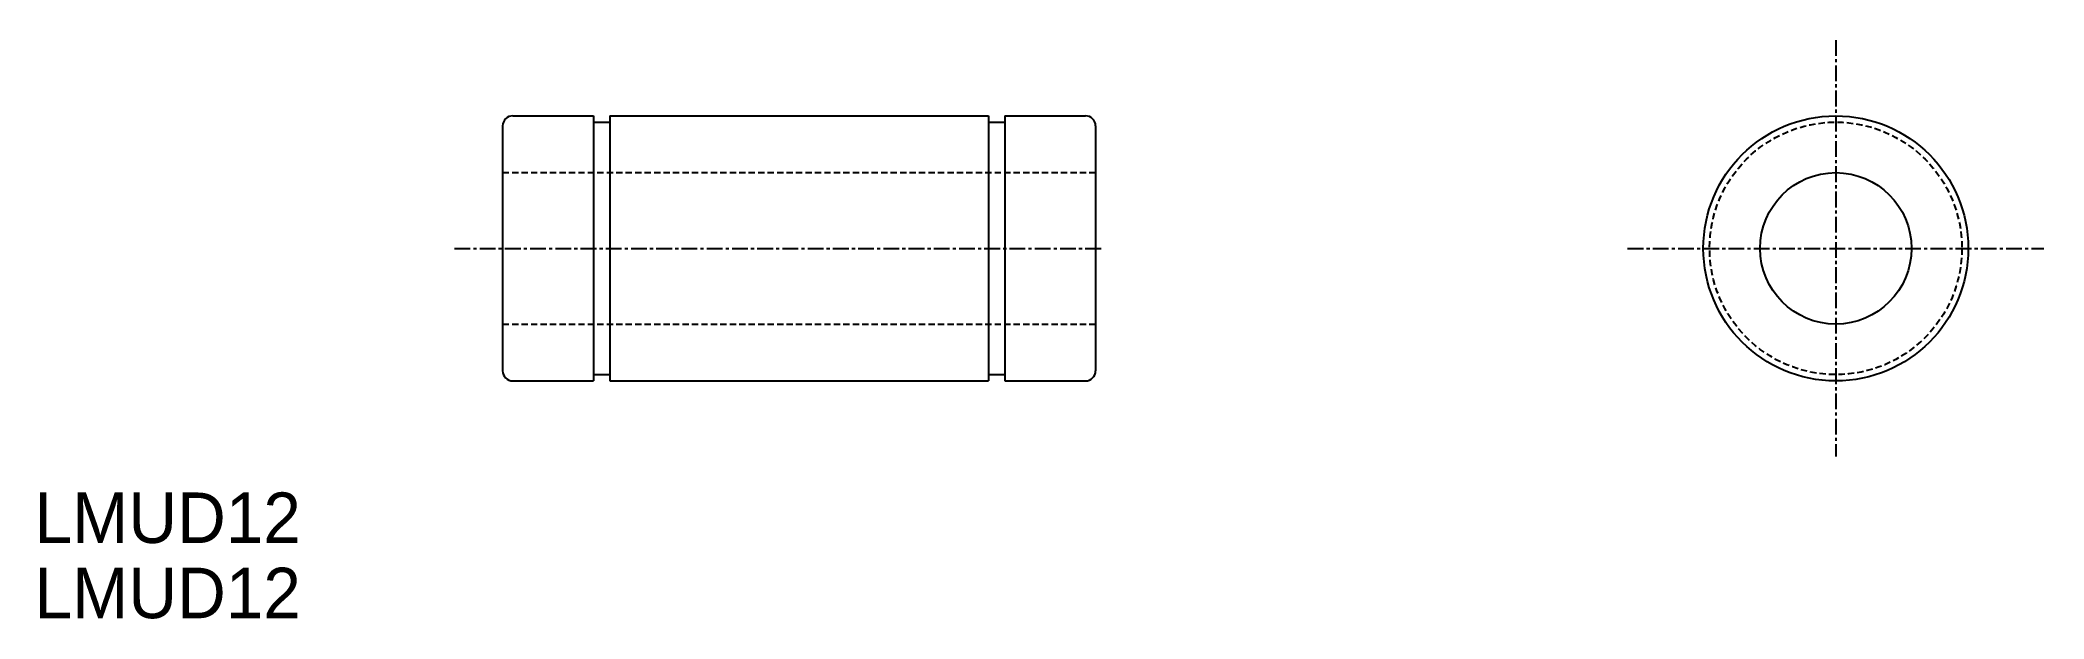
# Model space of a CAD drawing. Extents: x 48 to 207, y 66 to 112.
import ezdxf

# ---------------------------------------------------------------- set-up
doc = ezdxf.new("R2010")
doc.units = 0
doc.linetypes.add('CENTER', pattern=[2, 1.25, -0.25, 0.25, -0.25])
doc.linetypes.add('DASHED', pattern=[0.75, 0.5, -0.25])
doc.layers.get('0').update_dxf_attribs({"linetype": 'CONTINUOUS'})
doc.layers.add('CENTER', color=1, linetype='CENTER')

msp = doc.modelspace()

# ---------------------------------------------------------------- linework, layer by layer
at = {"color": 7, "linetype": 'CONTINUOUS'}
for p, q in [((84.73, 105.17), (84.73, 85.77)), ((85.53, 105.97), (91.93, 105.97)), ((91.93, 105.97), (91.93, 84.97)), ((91.93, 105.47), (93.23, 105.47)), ((93.23, 105.97), (93.23, 84.97)), ((93.23, 105.97), (123.23, 105.97)), ((123.23, 105.97), (123.23, 84.97)), ((123.23, 105.47), (124.53, 105.47)), ((124.53, 105.97), (124.53, 84.97)), ((124.53, 105.97), (130.93, 105.97)), ((131.73, 105.17), (131.73, 85.77)), ((85.53, 84.97), (91.93, 84.97)), ((91.93, 85.47), (93.23, 85.47)), ((93.23, 84.97), (123.23, 84.97)), ((123.23, 85.47), (124.53, 85.47)), ((124.53, 84.97), (130.93, 84.97))]:
    msp.add_line(p, q, dxfattribs=at)
at = {"color": 3, "linetype": 'DASHED'}
for p, q in [((84.73, 101.47), (131.73, 101.47)), ((84.73, 89.47), (131.73, 89.47))]:
    msp.add_line(p, q, dxfattribs=at)
at = {"color": 7, "linetype": 'CONTINUOUS'}
for radius in [10.5, 6]:
    msp.add_circle((190.4, 95.47), radius, dxfattribs=at)
at = {"color": 3, "linetype": 'DASHED'}
msp.add_circle((190.4, 95.47), 10, dxfattribs=at)
at = {"color": 7, "linetype": 'CONTINUOUS'}
for centre, start, end in [((85.53, 105.17), 90, 180), ((130.93, 105.17), 0, 90), ((85.53, 85.77), 180, 270), ((130.93, 85.77), 270, 0)]:
    msp.add_arc(centre, 0.8, start, end, dxfattribs=at)
at = {"layer": 'CENTER', "color": 1, "linetype": 'CENTER'}
for p, q in [((190.4, 111.97), (190.4, 78.97)), ((80.91, 95.47), (132.32, 95.47)), ((173.9, 95.47), (206.9, 95.47))]:
    msp.add_line(p, q, dxfattribs=at)

# ---------------------------------------------------------------- texts
for p in [(47.63, 72.13), (47.63, 66.17)]:
    msp.add_text('LMUD12', height=4).set_placement(p)

doc.saveas('drawing.dxf')
